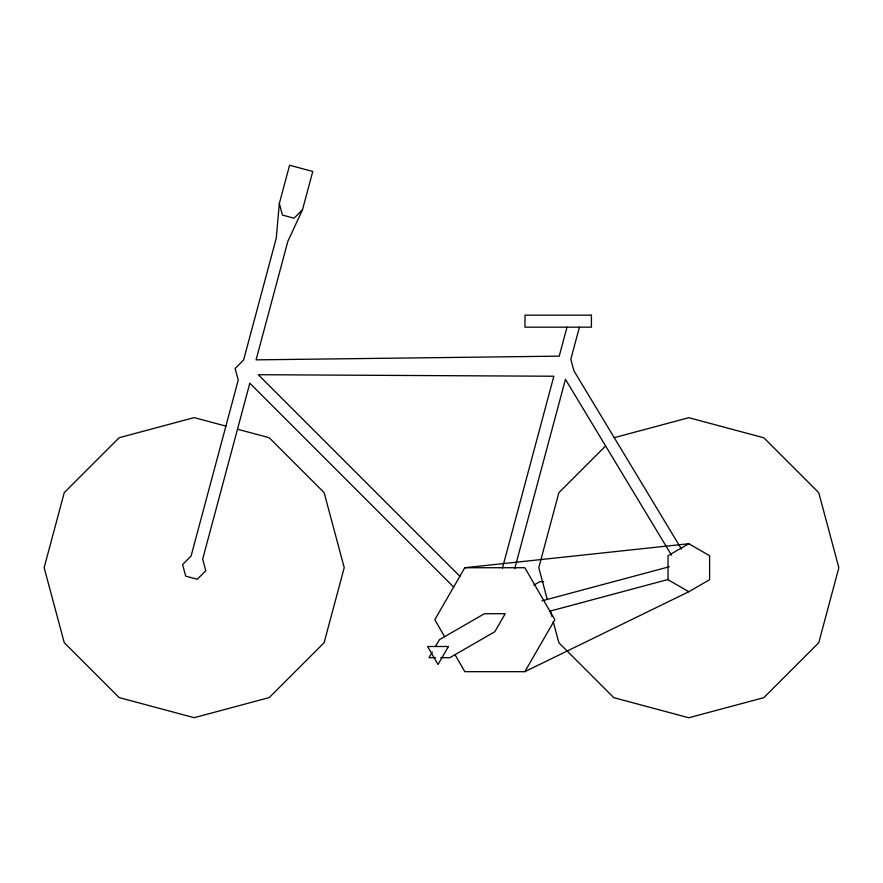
<?xml version="1.0" encoding="UTF-8"?>
<svg xmlns="http://www.w3.org/2000/svg" width="883" height="883" viewBox="0 0 883 883"><rect width="100%" height="100%" fill="white"/><g stroke="black" fill="none" stroke-linecap="round" stroke-linejoin="round"><path stroke-width="1.32" d="M566.996 327.163L559.226 356.147L256.081 359.856L287.825 241.379L302.527 209.701L312.77 171.457L289.591 165.242L279.337 203.487L276.236 238.267L243.609 360.01L235.121 368.498L238.233 380.087L191.081 556.058L182.593 564.546L185.695 576.135L197.295 579.248L205.783 570.76L202.671 559.16L249.823 383.189L453.663 587.04M502.427 568.133L553.851 376.235L258.311 374.712L459.877 576.279M514.734 568.575L565.44 379.337L671.544 555.219M579.425 327.163L570.826 359.26L573.928 370.849L681.466 549.094M455.01 654.689L464.811 671.676L524.833 671.676L688.817 591.731L709.601 579.723L709.601 555.716L688.817 543.718L464.811 567.725L434.811 619.7L444.613 636.687M432.273 652.062L429.017 657.692L435.518 657.692M435.485 646.499L439.414 639.689L484.425 613.707L505.219 613.707L494.822 631.709L449.811 657.692L440.716 657.692M524.833 671.676L554.833 619.7L524.833 567.725L464.811 567.725M302.527 209.701L294.039 218.189L282.45 215.077L279.337 203.487M605.628 445.948L558.873 492.703L538.773 567.725L547.272 599.436M533.906 585.131L539.833 581.709L543.729 581.709M688.817 543.718L668.023 555.716L668.023 579.723L688.817 591.731M614.237 437.67L688.817 417.692L763.828 437.791L818.751 492.703L838.85 567.725L818.751 642.747L763.828 697.658L688.817 717.758L613.795 697.658L558.873 642.747L553.211 621.599M541.941 600.859L669.259 566.754M549.899 611.157L668.387 579.414M225.905 426.114L194.183 417.615L119.172 437.714L64.249 492.637L44.15 567.648L64.249 642.669L119.172 697.592L194.183 717.691L269.205 697.592L324.127 642.669L344.227 567.648L324.127 492.637L269.205 437.714L237.494 429.215M550.385 611.025L551.798 616.312M448.421 646.499L438.023 664.502L427.626 646.499L448.421 646.499M591.422 315.165L524.988 315.165L524.988 327.163L591.422 327.163L591.422 315.165"/></g></svg>
